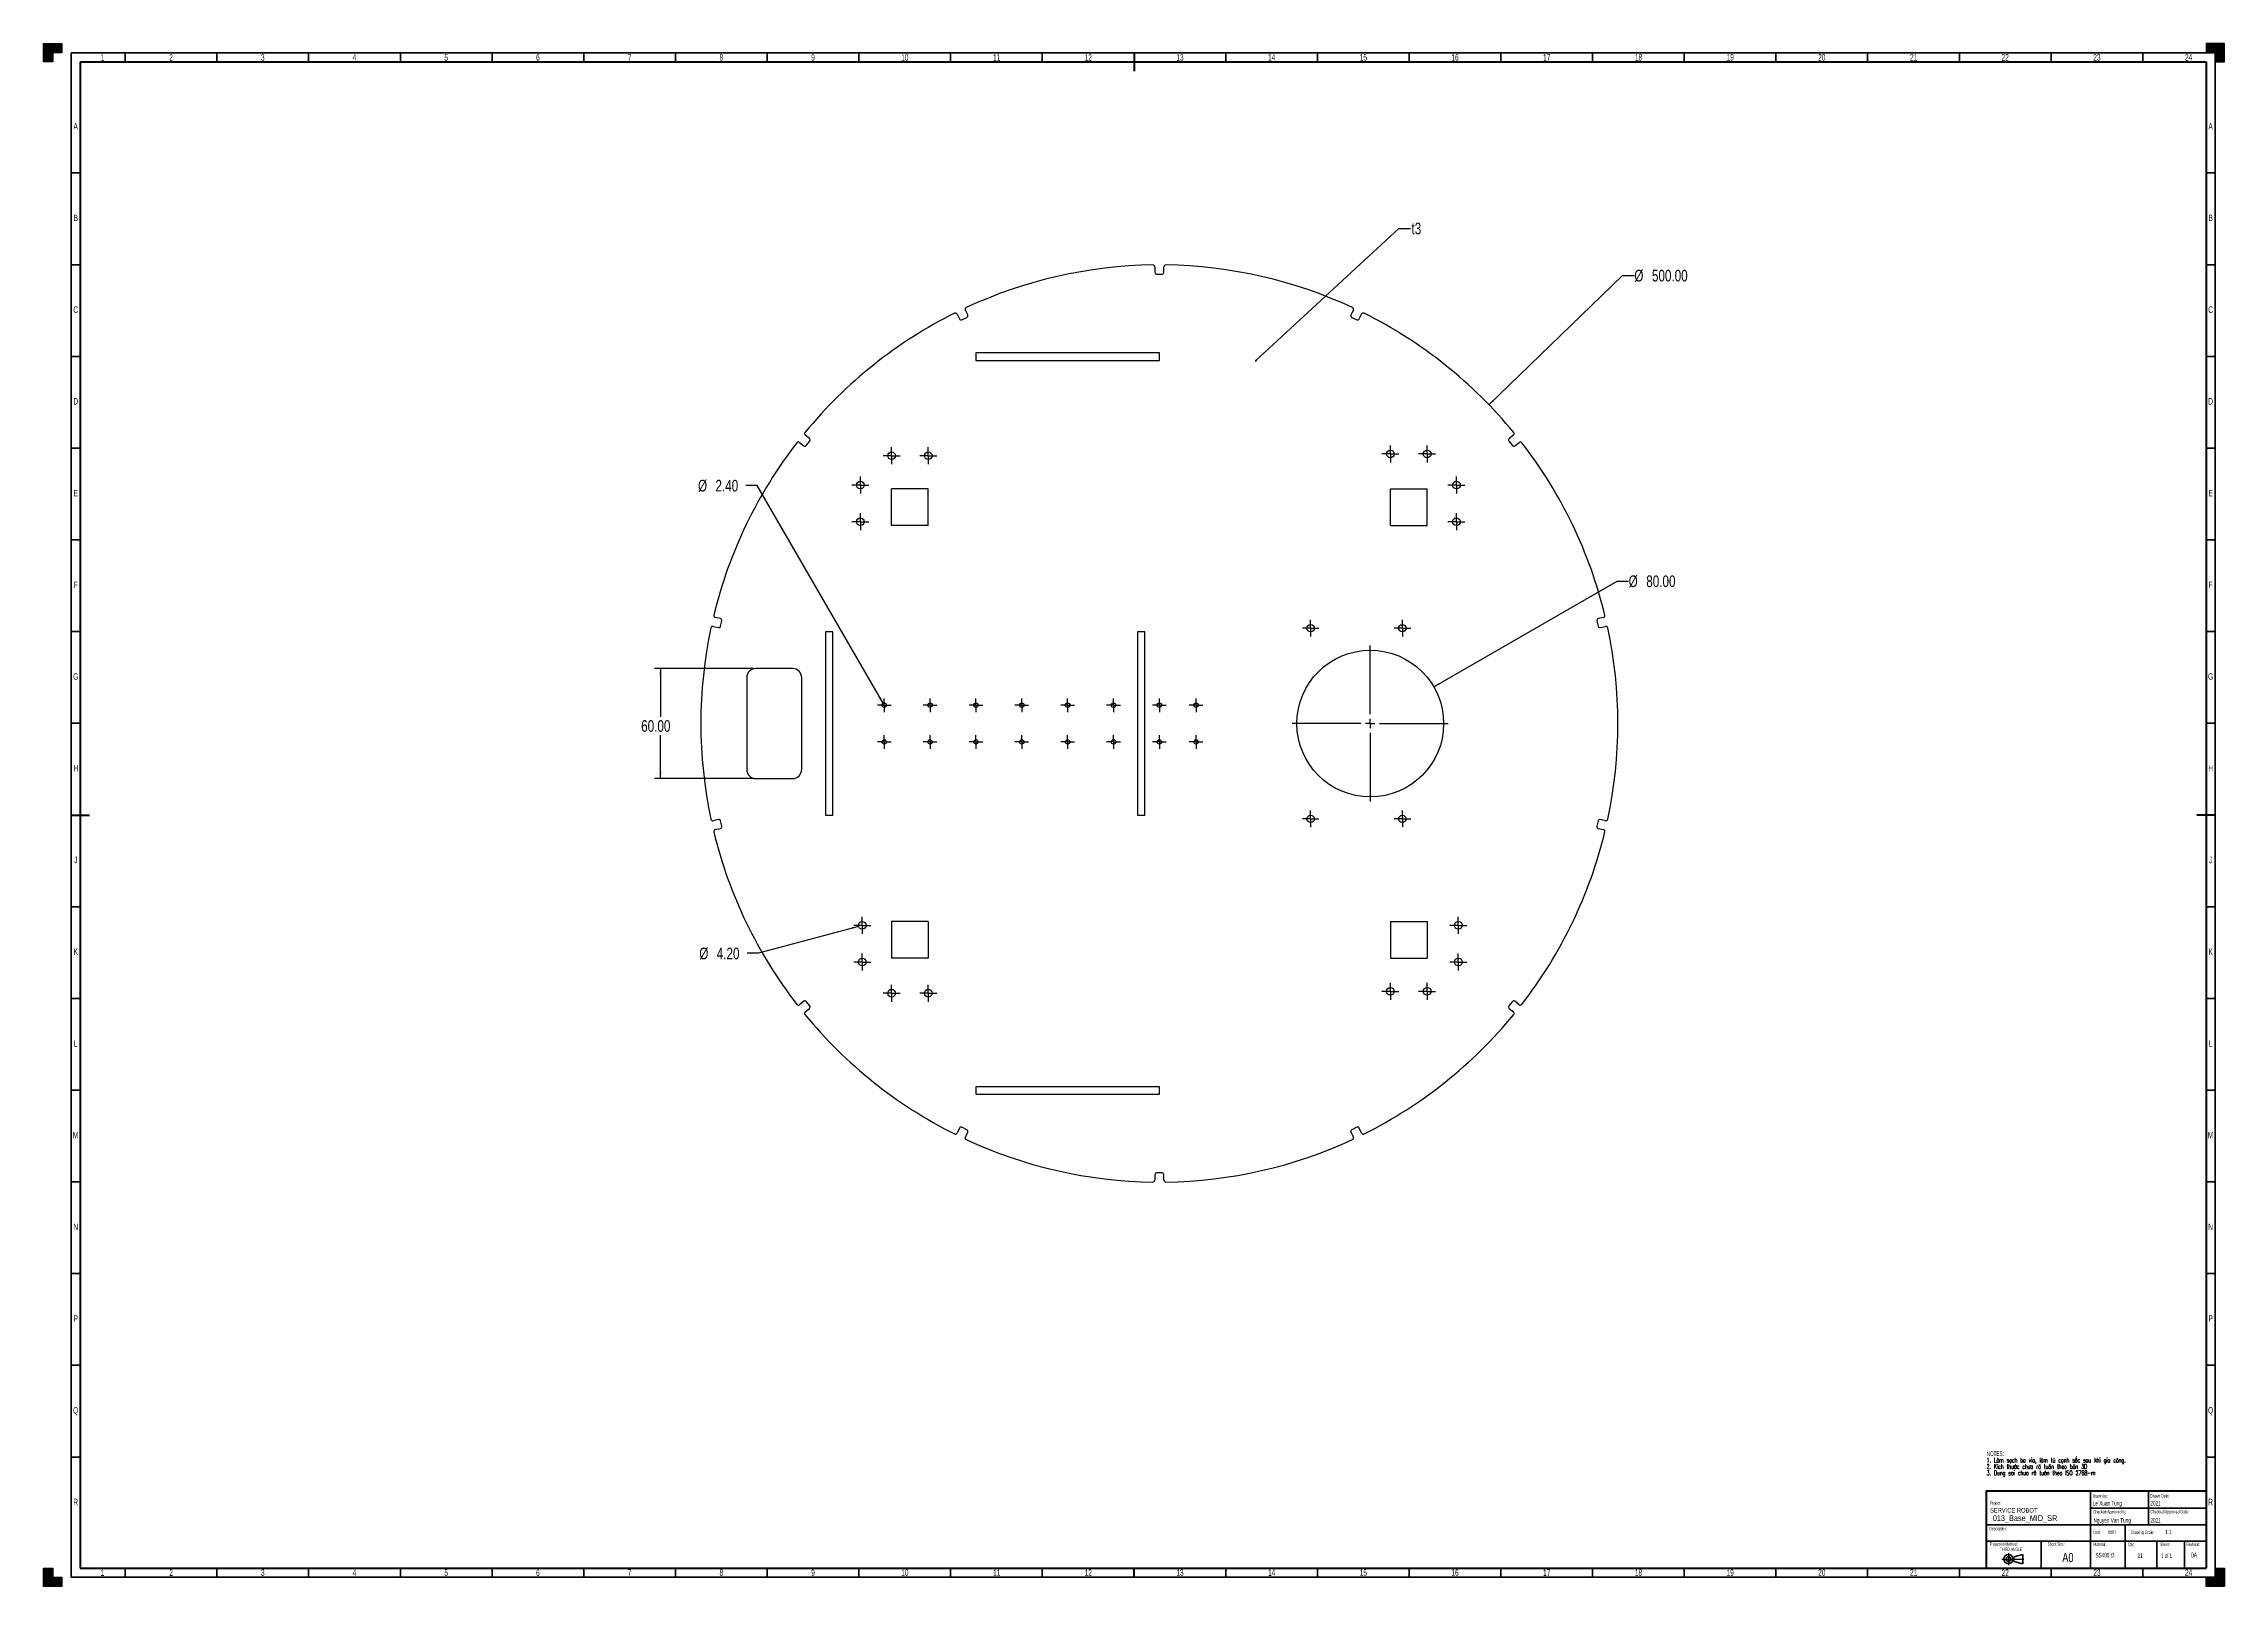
# Model space of a CAD drawing. Header units: millimetres. Extents: x 0 to 1189, y 0 to 841.
import ezdxf

# ---------------------------------------------------------------- set-up
doc = ezdxf.new("R2010")
doc.units = ezdxf.units.MM
doc.layers.add('BORDER', color=7, linetype='Continuous')
doc.layers.add('TRIM', color=7, linetype='Continuous')
doc.styles.add('SLDTEXTSTYLE0', font='TXT', dxfattribs={"width": 0.75})
doc.styles.add('SLDTEXTSTYLE1', font='TXT', dxfattribs={"width": 0.605})
doc.styles.add('SLDTEXTSTYLE2', font='TXT', dxfattribs={"width": 0.57})
doc.styles.add('SLDTEXTSTYLE3', font='TXT', dxfattribs={"width": 0.605, "bigfont": 'bigfont'})
doc.dimstyles.new('SLDDIMSTYLE0', dxfattribs={"dimtxt": 6.35, "dimasz": 3.302, "dimexe": 0, "dimexo": 0.0625, "dimgap": 1.5875, "dimtad": 0, "dimtih": 1, "dimtoh": 1, "dimrnd": 1e-09, "dimzin": 4, "dimdsep": 46, "dimtxsty": 'SLDTEXTSTYLE0', "dimsah": 1, "dimcen": 0, "dimadec": 0, "dimazin": 1, "dimtfac": 1, "dimtofl": 0, "dimtmove": 0, "dimatfit": 3, "dimfxl": 1, "dimfrac": 2, "dimtolj": 1, "dimtzin": 12, "dimarcsym": 0})
doc.dimstyles.new('SLDDIMSTYLE1', dxfattribs={"dimtxt": 6.35, "dimasz": 3.302, "dimexe": 0, "dimexo": 0.0625, "dimgap": 1.5875, "dimtad": 0, "dimtih": 1, "dimtoh": 1, "dimrnd": 1e-09, "dimzin": 4, "dimdsep": 46, "dimtxsty": 'SLDTEXTSTYLE0', "dimsah": 1, "dimcen": 0, "dimadec": 0, "dimazin": 1, "dimtfac": 1, "dimtofl": 0, "dimtmove": 0, "dimatfit": 3, "dimfxl": 1, "dimfrac": 2, "dimtolj": 1, "dimtzin": 12, "dimarcsym": 0})
doc.dimstyles.new('SLDDIMSTYLE2', dxfattribs={"dimtxt": 6.35, "dimasz": 3.302, "dimexe": 0, "dimexo": 0.0625, "dimgap": 1.5875, "dimtad": 0, "dimtih": 1, "dimtoh": 1, "dimrnd": 1e-09, "dimzin": 4, "dimdsep": 46, "dimtxsty": 'SLDTEXTSTYLE0', "dimsah": 1, "dimcen": 0.09, "dimadec": 0, "dimazin": 1, "dimtfac": 1, "dimtofl": 0, "dimtmove": 0, "dimatfit": 3, "dimfxl": 1, "dimfrac": 2, "dimtolj": 1, "dimtzin": 12, "dimarcsym": 0})
doc.dimstyles.new('SLDDIMSTYLE3', dxfattribs={"dimtxt": 0.18, "dimasz": 1.016, "dimexe": 0, "dimexo": 0.0625, "dimgap": 0, "dimtad": 0, "dimtih": 1, "dimtoh": 1, "dimdec": 0, "dimrnd": 1e-09, "dimzin": 0, "dimdsep": 46, "dimtxsty": 'Standard', "dimblk1": 'DOT', "dimblk2": 'DOT', "dimsah": 1, "dimcen": 0.09, "dimadec": 0, "dimazin": 0, "dimtfac": 1.016, "dimtdec": 0, "dimtofl": 0, "dimtmove": 0, "dimatfit": 3, "dimldrblk": 'DOT', "dimfxl": 1, "dimfrac": 2, "dimtolj": 1, "dimtzin": 0, "dimarcsym": 0})

# ---------------------------------------------------------------- blocks, each defined once
blk = doc.blocks.new('SW_NOTE_0')
at = {"layer": 'BORDER', "color": 0, "char_height": 1.8, "attachment_point": 1, "style": 'SLDTEXTSTYLE1'}
for s, insert in [('Projection Method:', (0, 2.3)), ('THIRD ANGLE', (5.4, -0.5))]:
    blk.add_mtext(s, dxfattribs=dict(at, insert=insert))
blk = doc.blocks.new('SW_NOTE_0_1')
at = {"layer": 'BORDER', "color": 0, "char_height": 2.5, "attachment_point": 1}
for s, insert, style in [('NOTES:', (0, 3.2), 'SLDTEXTSTYLE1'), ('1. Làm sạch ba via, làm tù cạnh sắc sau khi gia công.', (0, -0.3), 'SLDTEXTSTYLE3'), ('2. Kích thước chưa rõ tuân theo bản 3D', (0, -3.8), 'SLDTEXTSTYLE3'), ('3. Dung sai chưa rõ tuân theo ISO 2768-m', (0, -7.3), 'SLDTEXTSTYLE3')]:
    blk.add_mtext(s, dxfattribs=dict(at, insert=insert, style=style))
blk = doc.blocks.new('_D')
at = {"layer": 'BORDER'}
for p, q in [((788, 644.1), (860.9, 714.6)), ((860.9, 714.6), (867.3, 714.6))]:
    blk.add_line(p, q, dxfattribs=at)
blk.add_solid([(788, 644.1), (790.8, 646.1), (790.1, 646.8)], dxfattribs=at)
at = {"layer": 'BORDER', "char_height": 6.35, "attachment_point": 1, "style": 'SLDTEXTSTYLE0'}
for s, insert in [('%%c', (867.3, 717.7)), ('500.00', (876.9, 717.7))]:
    blk.add_mtext(s, dxfattribs=dict(at, insert=insert))
blk = doc.blocks.new('_D_1')
at = {"layer": 'BORDER'}
for p, q in [((758, 490.4), (857.9, 548)), ((857.9, 548), (864.2, 548))]:
    blk.add_line(p, q, dxfattribs=at)
blk.add_solid([(758, 490.4), (761.1, 491.6), (760.6, 492.4)], dxfattribs=at)
at = {"layer": 'BORDER', "char_height": 6.35, "attachment_point": 1, "style": 'SLDTEXTSTYLE0'}
for s, insert in [('%%c', (864.2, 551.1)), ('80.00', (873.8, 551.1))]:
    blk.add_mtext(s, dxfattribs=dict(at, insert=insert))
blk = doc.blocks.new('_D_2')
at = {"layer": 'BORDER'}
for p, q in [((387, 500.4), (333.1, 500.4)), ((336.3, 500.4), (336.3, 474.1)), ((336.3, 440.4), (336.3, 464.1)), ((387, 440.4), (333.1, 440.4))]:
    blk.add_line(p, q, dxfattribs=at)
for points in [[(336.3, 500.4), (335.8, 497), (336.8, 497)], [(336.3, 440.4), (336.8, 443.7), (335.8, 443.7)]]:
    blk.add_solid(points, dxfattribs=at)
at = {"layer": 'BORDER', "insert": (325.8, 472.2), "char_height": 6.35, "attachment_point": 1, "style": 'SLDTEXTSTYLE0'}
blk.add_mtext('60.00', dxfattribs=at)
blk = doc.blocks.new('_D_3')
at = {"layer": 'BORDER'}
for p, q in [((444.3, 359.8), (389.8, 345.2)), ((389.8, 345.2), (383.5, 345.2))]:
    blk.add_line(p, q, dxfattribs=at)
blk.add_solid([(444.3, 359.8), (441, 359.4), (441.2, 358.5)], dxfattribs=at)
at = {"layer": 'BORDER', "char_height": 6.35, "attachment_point": 1, "style": 'SLDTEXTSTYLE0'}
for s, insert in [('%%c', (357.5, 348.2)), ('4.20', (367, 348.2))]:
    blk.add_mtext(s, dxfattribs=dict(at, insert=insert))
blk = doc.blocks.new('_D_4')
at = {"layer": 'BORDER'}
for p, q in [((389.1, 600.2), (382.8, 600.2)), ((457.7, 481.4), (389.1, 600.2))]:
    blk.add_line(p, q, dxfattribs=at)
blk.add_solid([(457.7, 481.4), (456.5, 484.5), (455.6, 484)], dxfattribs=at)
at = {"layer": 'BORDER', "char_height": 6.35, "attachment_point": 1, "style": 'SLDTEXTSTYLE0'}
for s, insert in [('%%c', (356.8, 603.2)), ('2.40', (366.3, 603.2))]:
    blk.add_mtext(s, dxfattribs=dict(at, insert=insert))
blk = doc.blocks.new('_Dot')
at = {"color": 0, "linetype": 'ByBlock', "lineweight": -2}
blk.add_line((-0.5, 0), (-1, 0), dxfattribs=at)
at = {"color": 0, "linetype": 'ByBlock', "const_width": 0.5}
blk.add_lwpolyline([(-0.25, 0, 1), (0.25, 0, 1)], format="xyb", close=True, dxfattribs=at)
blk = doc.blocks.new('SW_CENTERMARKSYMBOL_0')
at = {"layer": 'BORDER', "color": 0}
for p, q in [((0, 5.08), (0, 42.54)), ((-5.08, 0), (-42.54, 0)), ((0, 0), (-2.54, 0)), ((0, 0), (0, 2.54)), ((0, 0), (0, -2.54)), ((0, 0), (2.54, 0)), ((5.08, 0), (42.54, 0)), ((0, -5.08), (0, -42.54))]:
    blk.add_line(p, q, dxfattribs=at)
blk = doc.blocks.new('SW_CENTERMARKSYMBOL_1')
at = {"layer": 'BORDER', "color": 0}
for p, q in [((-2.54, 0), (-4.64, 0)), ((0, 0), (-2.54, 0)), ((0, 2.54), (0, 4.64)), ((0, 0), (0, 2.54)), ((0, 0), (0, -2.54)), ((0, 0), (2.54, 0)), ((2.54, 0), (4.64, 0)), ((0, -2.54), (0, -4.64))]:
    blk.add_line(p, q, dxfattribs=at)
blk = doc.blocks.new('SW_CENTERMARKSYMBOL_2')
at = {"layer": 'BORDER', "color": 0}
for p, q in [((-2.54, 0), (-4.64, 0)), ((0, 0), (-2.54, 0)), ((0, 2.54), (0, 4.64)), ((0, 0), (0, 2.54)), ((0, 0), (0, -2.54)), ((0, 0), (2.54, 0)), ((2.54, 0), (4.64, 0)), ((0, -2.54), (0, -4.64))]:
    blk.add_line(p, q, dxfattribs=at)
blk = doc.blocks.new('SW_CENTERMARKSYMBOL_3')
at = {"layer": 'BORDER', "color": 0}
for p, q in [((-2.54, 0), (-4.64, 0)), ((0, 0), (-2.54, 0)), ((0, 2.54), (0, 4.64)), ((0, 0), (0, 2.54)), ((0, 0), (0, -2.54)), ((0, 0), (2.54, 0)), ((2.54, 0), (4.64, 0)), ((0, -2.54), (0, -4.64))]:
    blk.add_line(p, q, dxfattribs=at)
blk = doc.blocks.new('SW_CENTERMARKSYMBOL_4')
at = {"layer": 'BORDER', "color": 0}
for p, q in [((-2.54, 0), (-4.64, 0)), ((0, 0), (-2.54, 0)), ((0, 2.54), (0, 4.64)), ((0, 0), (0, 2.54)), ((0, 0), (0, -2.54)), ((0, 0), (2.54, 0)), ((2.54, 0), (4.64, 0)), ((0, -2.54), (0, -4.64))]:
    blk.add_line(p, q, dxfattribs=at)
blk = doc.blocks.new('SW_CENTERMARKSYMBOL_5')
at = {"layer": 'BORDER', "color": 0}
for p, q in [((-2.54, 0), (-4.64, 0)), ((0, 0), (-2.54, 0)), ((0, 2.54), (0, 4.64)), ((0, 0), (0, 2.54)), ((0, 0), (0, -2.54)), ((0, 0), (2.54, 0)), ((2.54, 0), (4.64, 0)), ((0, -2.54), (0, -4.64))]:
    blk.add_line(p, q, dxfattribs=at)
blk = doc.blocks.new('SW_CENTERMARKSYMBOL_6')
at = {"layer": 'BORDER', "color": 0}
for p, q in [((-2.54, 0), (-4.64, 0)), ((0, 0), (-2.54, 0)), ((0, 2.54), (0, 4.64)), ((0, 0), (0, 2.54)), ((0, 0), (0, -2.54)), ((0, 0), (2.54, 0)), ((2.54, 0), (4.64, 0)), ((0, -2.54), (0, -4.64))]:
    blk.add_line(p, q, dxfattribs=at)
blk = doc.blocks.new('SW_CENTERMARKSYMBOL_7')
at = {"layer": 'BORDER', "color": 0}
for p, q in [((-2.54, 0), (-4.64, 0)), ((0, 0), (-2.54, 0)), ((0, 2.54), (0, 4.64)), ((0, 0), (0, 2.54)), ((0, 0), (0, -2.54)), ((0, 0), (2.54, 0)), ((2.54, 0), (4.64, 0)), ((0, -2.54), (0, -4.64))]:
    blk.add_line(p, q, dxfattribs=at)
blk = doc.blocks.new('SW_CENTERMARKSYMBOL_8')
at = {"layer": 'BORDER', "color": 0}
for p, q in [((-2.54, 0), (-4.64, 0)), ((0, 0), (-2.54, 0)), ((0, 2.54), (0, 4.64)), ((0, 0), (0, 2.54)), ((0, 0), (0, -2.54)), ((0, 0), (2.54, 0)), ((2.54, 0), (4.64, 0)), ((0, -2.54), (0, -4.64))]:
    blk.add_line(p, q, dxfattribs=at)
blk = doc.blocks.new('SW_CENTERMARKSYMBOL_9')
at = {"layer": 'BORDER', "color": 0}
for p, q in [((-2.54, 0), (-4.64, 0)), ((0, 0), (-2.54, 0)), ((0, 2.54), (0, 4.64)), ((0, 0), (0, 2.54)), ((0, 0), (0, -2.54)), ((0, 0), (2.54, 0)), ((2.54, 0), (4.64, 0)), ((0, -2.54), (0, -4.64))]:
    blk.add_line(p, q, dxfattribs=at)
blk = doc.blocks.new('SW_CENTERMARKSYMBOL_10')
at = {"layer": 'BORDER', "color": 0}
for p, q in [((-2.54, 0), (-4.64, 0)), ((0, 0), (-2.54, 0)), ((0, 2.54), (0, 4.64)), ((0, 0), (0, 2.54)), ((0, 0), (0, -2.54)), ((0, 0), (2.54, 0)), ((2.54, 0), (4.64, 0)), ((0, -2.54), (0, -4.64))]:
    blk.add_line(p, q, dxfattribs=at)
blk = doc.blocks.new('SW_CENTERMARKSYMBOL_11')
at = {"layer": 'BORDER', "color": 0}
for p, q in [((-2.54, 0), (-4.64, 0)), ((0, 0), (-2.54, 0)), ((0, 2.54), (0, 4.64)), ((0, 0), (0, 2.54)), ((0, 0), (0, -2.54)), ((0, 0), (2.54, 0)), ((2.54, 0), (4.64, 0)), ((0, -2.54), (0, -4.64))]:
    blk.add_line(p, q, dxfattribs=at)
blk = doc.blocks.new('SW_CENTERMARKSYMBOL_12')
at = {"layer": 'BORDER', "color": 0}
for p, q in [((-2.54, 0), (-4.64, 0)), ((0, 0), (-2.54, 0)), ((0, 2.54), (0, 4.64)), ((0, 0), (0, 2.54)), ((0, 0), (0, -2.54)), ((0, 0), (2.54, 0)), ((2.54, 0), (4.64, 0)), ((0, -2.54), (0, -4.64))]:
    blk.add_line(p, q, dxfattribs=at)
blk = doc.blocks.new('SW_CENTERMARKSYMBOL_13')
at = {"layer": 'BORDER', "color": 0}
for p, q in [((-2.54, 0), (-4.64, 0)), ((0, 0), (-2.54, 0)), ((0, 2.54), (0, 4.64)), ((0, 0), (0, 2.54)), ((0, 0), (0, -2.54)), ((0, 0), (2.54, 0)), ((2.54, 0), (4.64, 0)), ((0, -2.54), (0, -4.64))]:
    blk.add_line(p, q, dxfattribs=at)
blk = doc.blocks.new('SW_CENTERMARKSYMBOL_14')
at = {"layer": 'BORDER', "color": 0}
for p, q in [((-2.54, 0), (-4.64, 0)), ((0, 0), (-2.54, 0)), ((0, 2.54), (0, 4.64)), ((0, 0), (0, 2.54)), ((0, 0), (0, -2.54)), ((0, 0), (2.54, 0)), ((2.54, 0), (4.64, 0)), ((0, -2.54), (0, -4.64))]:
    blk.add_line(p, q, dxfattribs=at)
blk = doc.blocks.new('SW_CENTERMARKSYMBOL_15')
at = {"layer": 'BORDER', "color": 0}
for p, q in [((-2.54, 0), (-4.64, 0)), ((0, 0), (-2.54, 0)), ((0, 2.54), (0, 4.64)), ((0, 0), (0, 2.54)), ((0, 0), (0, -2.54)), ((0, 0), (2.54, 0)), ((2.54, 0), (4.64, 0)), ((0, -2.54), (0, -4.64))]:
    blk.add_line(p, q, dxfattribs=at)
blk = doc.blocks.new('SW_CENTERMARKSYMBOL_16')
at = {"layer": 'BORDER', "color": 0}
for p, q in [((-2.54, 0), (-4.64, 0)), ((0, 0), (-2.54, 0)), ((0, 2.54), (0, 4.64)), ((0, 0), (0, 2.54)), ((0, 0), (0, -2.54)), ((0, 0), (2.54, 0)), ((2.54, 0), (4.64, 0)), ((0, -2.54), (0, -4.64))]:
    blk.add_line(p, q, dxfattribs=at)
blk = doc.blocks.new('SW_CENTERMARKSYMBOL_17')
at = {"layer": 'BORDER', "color": 0}
for p, q in [((-2.54, 0), (-4.54, 0)), ((0, 0), (-2.54, 0)), ((0, 2.54), (0, 4.54)), ((0, 0), (0, 2.54)), ((0, 0), (0, -2.54)), ((0, 0), (2.54, 0)), ((2.54, 0), (4.54, 0)), ((0, -2.54), (0, -4.54))]:
    blk.add_line(p, q, dxfattribs=at)
blk = doc.blocks.new('SW_CENTERMARKSYMBOL_18')
at = {"layer": 'BORDER', "color": 0}
for p, q in [((-2.54, 0), (-4.54, 0)), ((0, 0), (-2.54, 0)), ((0, 2.54), (0, 4.54)), ((0, 0), (0, 2.54)), ((0, 0), (0, -2.54)), ((0, 0), (2.54, 0)), ((2.54, 0), (4.54, 0)), ((0, -2.54), (0, -4.54))]:
    blk.add_line(p, q, dxfattribs=at)
blk = doc.blocks.new('SW_CENTERMARKSYMBOL_19')
at = {"layer": 'BORDER', "color": 0}
for p, q in [((-2.54, 0), (-4.54, 0)), ((0, 0), (-2.54, 0)), ((0, 2.54), (0, 4.54)), ((0, 0), (0, 2.54)), ((0, 0), (0, -2.54)), ((0, 0), (2.54, 0)), ((2.54, 0), (4.54, 0)), ((0, -2.54), (0, -4.54))]:
    blk.add_line(p, q, dxfattribs=at)
blk = doc.blocks.new('SW_CENTERMARKSYMBOL_20')
at = {"layer": 'BORDER', "color": 0}
for p, q in [((-2.54, 0), (-4.54, 0)), ((0, 0), (-2.54, 0)), ((0, 2.54), (0, 4.54)), ((0, 0), (0, 2.54)), ((0, 0), (0, -2.54)), ((0, 0), (2.54, 0)), ((2.54, 0), (4.54, 0)), ((0, -2.54), (0, -4.54))]:
    blk.add_line(p, q, dxfattribs=at)
blk = doc.blocks.new('SW_CENTERMARKSYMBOL_21')
at = {"layer": 'BORDER', "color": 0}
for p, q in [((-2.54, 0), (-3.74, 0)), ((0, 0), (-2.54, 0)), ((0, 2.54), (0, 3.74)), ((0, 0), (0, 2.54)), ((0, 0), (0, -2.54)), ((0, 0), (2.54, 0)), ((2.54, 0), (3.74, 0)), ((0, -2.54), (0, -3.74))]:
    blk.add_line(p, q, dxfattribs=at)
blk = doc.blocks.new('SW_CENTERMARKSYMBOL_22')
at = {"layer": 'BORDER', "color": 0}
for p, q in [((-2.54, 0), (-3.74, 0)), ((0, 0), (-2.54, 0)), ((0, 2.54), (0, 3.74)), ((0, 0), (0, 2.54)), ((0, 0), (0, -2.54)), ((0, 0), (2.54, 0)), ((2.54, 0), (3.74, 0)), ((0, -2.54), (0, -3.74))]:
    blk.add_line(p, q, dxfattribs=at)
blk = doc.blocks.new('SW_CENTERMARKSYMBOL_23')
at = {"layer": 'BORDER', "color": 0}
for p, q in [((-2.54, 0), (-3.74, 0)), ((0, 0), (-2.54, 0)), ((0, 2.54), (0, 3.74)), ((0, 0), (0, 2.54)), ((0, 0), (0, -2.54)), ((0, 0), (2.54, 0)), ((2.54, 0), (3.74, 0)), ((0, -2.54), (0, -3.74))]:
    blk.add_line(p, q, dxfattribs=at)
blk = doc.blocks.new('SW_CENTERMARKSYMBOL_24')
at = {"layer": 'BORDER', "color": 0}
for p, q in [((-2.54, 0), (-3.74, 0)), ((0, 0), (-2.54, 0)), ((0, 2.54), (0, 3.74)), ((0, 0), (0, 2.54)), ((0, 0), (0, -2.54)), ((0, 0), (2.54, 0)), ((2.54, 0), (3.74, 0)), ((0, -2.54), (0, -3.74))]:
    blk.add_line(p, q, dxfattribs=at)
blk = doc.blocks.new('SW_CENTERMARKSYMBOL_25')
at = {"layer": 'BORDER', "color": 0}
for p, q in [((-2.54, 0), (-3.74, 0)), ((0, 0), (-2.54, 0)), ((0, 2.54), (0, 3.74)), ((0, 0), (0, 2.54)), ((0, 0), (0, -2.54)), ((0, 0), (2.54, 0)), ((2.54, 0), (3.74, 0)), ((0, -2.54), (0, -3.74))]:
    blk.add_line(p, q, dxfattribs=at)
blk = doc.blocks.new('SW_CENTERMARKSYMBOL_26')
at = {"layer": 'BORDER', "color": 0}
for p, q in [((-2.54, 0), (-3.74, 0)), ((0, 0), (-2.54, 0)), ((0, 2.54), (0, 3.74)), ((0, 0), (0, 2.54)), ((0, 0), (0, -2.54)), ((0, 0), (2.54, 0)), ((2.54, 0), (3.74, 0)), ((0, -2.54), (0, -3.74))]:
    blk.add_line(p, q, dxfattribs=at)
blk = doc.blocks.new('SW_CENTERMARKSYMBOL_27')
at = {"layer": 'BORDER', "color": 0}
for p, q in [((-2.54, 0), (-3.74, 0)), ((0, 0), (-2.54, 0)), ((0, 2.54), (0, 3.74)), ((0, 0), (0, 2.54)), ((0, 0), (0, -2.54)), ((0, 0), (2.54, 0)), ((2.54, 0), (3.74, 0)), ((0, -2.54), (0, -3.74))]:
    blk.add_line(p, q, dxfattribs=at)
blk = doc.blocks.new('SW_CENTERMARKSYMBOL_28')
at = {"layer": 'BORDER', "color": 0}
for p, q in [((-2.54, 0), (-3.74, 0)), ((0, 0), (-2.54, 0)), ((0, 2.54), (0, 3.74)), ((0, 0), (0, 2.54)), ((0, 0), (0, -2.54)), ((0, 0), (2.54, 0)), ((2.54, 0), (3.74, 0)), ((0, -2.54), (0, -3.74))]:
    blk.add_line(p, q, dxfattribs=at)
blk = doc.blocks.new('SW_CENTERMARKSYMBOL_29')
at = {"layer": 'BORDER', "color": 0}
for p, q in [((-2.54, 0), (-3.74, 0)), ((0, 0), (-2.54, 0)), ((0, 2.54), (0, 3.74)), ((0, 0), (0, 2.54)), ((0, 0), (0, -2.54)), ((0, 0), (2.54, 0)), ((2.54, 0), (3.74, 0)), ((0, -2.54), (0, -3.74))]:
    blk.add_line(p, q, dxfattribs=at)
blk = doc.blocks.new('SW_CENTERMARKSYMBOL_30')
at = {"layer": 'BORDER', "color": 0}
for p, q in [((-2.54, 0), (-3.74, 0)), ((0, 0), (-2.54, 0)), ((0, 2.54), (0, 3.74)), ((0, 0), (0, 2.54)), ((0, 0), (0, -2.54)), ((0, 0), (2.54, 0)), ((2.54, 0), (3.74, 0)), ((0, -2.54), (0, -3.74))]:
    blk.add_line(p, q, dxfattribs=at)
blk = doc.blocks.new('SW_CENTERMARKSYMBOL_31')
at = {"layer": 'BORDER', "color": 0}
for p, q in [((-2.54, 0), (-3.74, 0)), ((0, 0), (-2.54, 0)), ((0, 2.54), (0, 3.74)), ((0, 0), (0, 2.54)), ((0, 0), (0, -2.54)), ((0, 0), (2.54, 0)), ((2.54, 0), (3.74, 0)), ((0, -2.54), (0, -3.74))]:
    blk.add_line(p, q, dxfattribs=at)
blk = doc.blocks.new('SW_CENTERMARKSYMBOL_32')
at = {"layer": 'BORDER', "color": 0}
for p, q in [((-2.54, 0), (-3.74, 0)), ((0, 0), (-2.54, 0)), ((0, 2.54), (0, 3.74)), ((0, 0), (0, 2.54)), ((0, 0), (0, -2.54)), ((0, 0), (2.54, 0)), ((2.54, 0), (3.74, 0)), ((0, -2.54), (0, -3.74))]:
    blk.add_line(p, q, dxfattribs=at)
blk = doc.blocks.new('SW_CENTERMARKSYMBOL_33')
at = {"layer": 'BORDER', "color": 0}
for p, q in [((-2.54, 0), (-3.74, 0)), ((0, 0), (-2.54, 0)), ((0, 2.54), (0, 3.74)), ((0, 0), (0, 2.54)), ((0, 0), (0, -2.54)), ((0, 0), (2.54, 0)), ((2.54, 0), (3.74, 0)), ((0, -2.54), (0, -3.74))]:
    blk.add_line(p, q, dxfattribs=at)
blk = doc.blocks.new('SW_CENTERMARKSYMBOL_34')
at = {"layer": 'BORDER', "color": 0}
for p, q in [((-2.54, 0), (-3.74, 0)), ((0, 0), (-2.54, 0)), ((0, 2.54), (0, 3.74)), ((0, 0), (0, 2.54)), ((0, 0), (0, -2.54)), ((0, 0), (2.54, 0)), ((2.54, 0), (3.74, 0)), ((0, -2.54), (0, -3.74))]:
    blk.add_line(p, q, dxfattribs=at)
blk = doc.blocks.new('SW_CENTERMARKSYMBOL_35')
at = {"layer": 'BORDER', "color": 0}
for p, q in [((-2.54, 0), (-3.74, 0)), ((0, 0), (-2.54, 0)), ((0, 2.54), (0, 3.74)), ((0, 0), (0, 2.54)), ((0, 0), (0, -2.54)), ((0, 0), (2.54, 0)), ((2.54, 0), (3.74, 0)), ((0, -2.54), (0, -3.74))]:
    blk.add_line(p, q, dxfattribs=at)
blk = doc.blocks.new('SW_CENTERMARKSYMBOL_36')
at = {"layer": 'BORDER', "color": 0}
for p, q in [((-2.54, 0), (-3.74, 0)), ((0, 0), (-2.54, 0)), ((0, 2.54), (0, 3.74)), ((0, 0), (0, 2.54)), ((0, 0), (0, -2.54)), ((0, 0), (2.54, 0)), ((2.54, 0), (3.74, 0)), ((0, -2.54), (0, -3.74))]:
    blk.add_line(p, q, dxfattribs=at)

msp = doc.modelspace()

# ---------------------------------------------------------------- hatches: boundary and pattern name
at = {"layer": 'TRIM'}
for points in [[(0, 831), (5, 831), (5, 836), (10, 836), (10, 841), (0, 841)], [(1184, 836), (1184, 831), (1189, 831), (1189, 841), (1179, 841), (1179, 836)], [(10, 0), (10, 5), (5, 5), (5, 10), (0, 10), (0, 0)], [(1189, 10), (1184, 10), (1184, 5), (1179, 5), (1179, 0), (1189, 0)]]:
    msp.add_hatch(color=256, dxfattribs=at).paths.add_polyline_path(points, flags=0)

# ---------------------------------------------------------------- linework, layer by layer
at = {"color": 7, "linetype": 'Continuous', "lineweight": 25}
for p, q in [((605.82, 719.326), (605.82, 716.35)), ((606.82, 715.35), (609.82, 715.35)), ((610.82, 716.35), (610.82, 719.326)), ((498.041, 693.585), (499.332, 690.904)), ((500.667, 690.437), (503.37, 691.738)), ((503.837, 693.073), (502.546, 695.754)), ((714.094, 695.754), (712.803, 693.073)), ((713.27, 691.738), (715.973, 690.437)), ((717.308, 690.904), (718.599, 693.585)), ((608.32, 672.35), (508.32, 672.35)), ((508.32, 672.35), (508.32, 668.35)), ((508.32, 668.35), (608.32, 668.35)), ((608.32, 668.35), (608.32, 672.35)), ((412.104, 623.629), (414.431, 621.774)), ((417.548, 625.683), (415.222, 627.539)), ((415.836, 621.933), (417.706, 624.278)), ((798.933, 624.278), (800.804, 621.933)), ((801.418, 627.539), (799.092, 625.683)), ((802.209, 621.774), (804.535, 623.629)), ((482.32, 598.25), (462.32, 598.25)), ((462.32, 578.25), (462.32, 598.25)), ((482.32, 578.25), (482.32, 598.25)), ((734.32, 598.25), (754.32, 598.25)), ((734.32, 578.25), (734.32, 598.25)), ((754.32, 578.25), (754.32, 598.25)), ((482.32, 578.25), (462.32, 578.25)), ((734.32, 578.25), (754.32, 578.25)), ((365.031, 523.315), (367.931, 522.653)), ((369.044, 527.528), (366.143, 528.19)), ((369.129, 523.406), (369.796, 526.33)), ((846.843, 526.33), (847.511, 523.406)), ((850.497, 528.19), (847.596, 527.528)), ((848.708, 522.653), (851.609, 523.315)), ((430.32, 520.35), (426.32, 520.35)), ((426.32, 520.35), (426.32, 420.35)), ((430.32, 420.35), (430.32, 520.35)), ((600.32, 520.35), (596.32, 520.35)), ((596.32, 520.35), (596.32, 420.35)), ((600.32, 420.35), (600.32, 520.35)), ((408.32, 500.35), (388.32, 500.35)), ((383.32, 495.35), (383.32, 445.35)), ((413.32, 445.35), (413.32, 495.35)), ((388.32, 440.35), (408.32, 440.35)), ((367.931, 418.047), (365.031, 417.385)), ((369.796, 414.37), (369.129, 417.295)), ((426.32, 420.35), (430.32, 420.35)), ((596.32, 420.35), (600.32, 420.35)), ((847.511, 417.295), (846.843, 414.37)), ((851.609, 417.385), (848.708, 418.047)), ((366.143, 412.511), (369.044, 413.173)), ((847.596, 413.173), (850.497, 412.511)), ((462.32, 362.45), (462.32, 342.45)), ((482.32, 362.45), (462.32, 362.45)), ((482.32, 362.45), (482.32, 342.45)), ((734.32, 362.45), (734.32, 342.45)), ((734.32, 362.45), (754.32, 362.45)), ((754.32, 362.45), (754.32, 342.45)), ((482.32, 342.45), (462.32, 342.45)), ((734.32, 342.45), (754.32, 342.45)), ((414.431, 318.926), (412.104, 317.071)), ((415.222, 313.162), (417.548, 315.017)), ((417.706, 316.423), (415.836, 318.768)), ((800.804, 318.768), (798.933, 316.423)), ((799.092, 315.017), (801.418, 313.162)), ((804.535, 317.071), (802.209, 318.926)), ((608.32, 272.35), (508.32, 272.35)), ((508.32, 272.35), (508.32, 268.35)), ((508.32, 268.35), (608.32, 268.35)), ((608.32, 268.35), (608.32, 272.35)), ((499.332, 249.797), (498.041, 247.116)), ((503.37, 248.962), (500.667, 250.264)), ((715.973, 250.264), (713.27, 248.962)), ((718.599, 247.116), (717.308, 249.797)), ((502.546, 244.947), (503.837, 247.627)), ((712.803, 247.627), (714.094, 244.947)), ((605.82, 224.35), (605.82, 221.375)), ((609.82, 225.35), (606.82, 225.35)), ((610.82, 221.375), (610.82, 224.35))]:
    msp.add_line(p, q, dxfattribs=at)
for centre, radius in [((462.32, 616.35), 2.1), ((482.32, 616.35), 2.1), ((734.32, 617.35), 2.1), ((754.32, 617.35), 2.1), ((445.32, 600.35), 2.1), ((770.32, 600.35), 2.1), ((445.32, 580.35), 2.1), ((770.32, 580.35), 2.1), ((690.82, 522.35), 2), ((740.82, 522.35), 2), ((723.32, 470.35), 40), ((458.32, 480.35), 1.2), ((483.32, 480.35), 1.2), ((508.32, 480.35), 1.2), ((533.32, 480.35), 1.2), ((558.32, 480.35), 1.2), ((583.32, 480.35), 1.2), ((608.32, 480.35), 1.2), ((628.32, 480.35), 1.2), ((458.32, 460.35), 1.2), ((483.32, 460.35), 1.2), ((508.32, 460.35), 1.2), ((533.32, 460.35), 1.2), ((558.32, 460.35), 1.2), ((583.32, 460.35), 1.2), ((608.32, 460.35), 1.2), ((628.32, 460.35), 1.2), ((690.82, 418.35), 2), ((740.82, 418.35), 2), ((446.32, 360.35), 2.1), ((771.32, 360.35), 2.1), ((446.32, 340.35), 2.1), ((771.32, 340.35), 2.1), ((462.32, 323.35), 2.1), ((482.32, 323.35), 2.1), ((734.32, 324.35), 2.1), ((754.32, 324.35), 2.1)]:
    msp.add_circle(centre, radius, dxfattribs=at)
for centre, radius, start, end in [((608.32, 470.35), 250, 90.805389, 114.908897), ((604.82, 719.326), 1, 0, 90.805389), ((606.82, 716.35), 1, 180, 270), ((609.82, 716.35), 1, 270, 0), ((611.82, 719.326), 1, 89.194611, 180), ((608.32, 470.35), 250, 65.091103, 89.194611), ((608.32, 470.35), 250, 116.519675, 140.623183), ((497.14, 693.151), 1, 25.714286, 116.519675), ((500.233, 691.338), 1, 205.714286, 295.714286), ((503.447, 696.188), 1, 114.908897, 205.714286), ((502.936, 692.639), 1, 295.714286, 25.714286), ((713.704, 692.639), 1, 154.285714, 244.285714), ((713.193, 696.188), 1, 334.285714, 65.091103), ((716.407, 691.338), 1, 244.285714, 334.285714), ((719.5, 693.151), 1, 63.480325, 154.285714), ((608.32, 470.35), 250, 39.376817, 63.480325), ((608.32, 470.35), 250, 142.23396, 166.337468), ((411.481, 622.848), 1, 51.428571, 142.23396), ((415.054, 622.556), 1, 231.428571, 321.428571), ((415.845, 628.32), 1, 140.623183, 231.428571), ((416.925, 624.902), 1, 321.428571, 51.428571), ((799.715, 624.902), 1, 128.571429, 218.571429), ((801.586, 622.556), 1, 218.571429, 308.571429), ((800.794, 628.32), 1, 308.571429, 39.376817), ((805.159, 622.848), 1, 37.76604, 128.571429), ((608.32, 470.35), 250, 13.662532, 37.76604), ((364.808, 522.34), 1, 77.142857, 167.948246), ((366.366, 529.165), 1, 166.337468, 257.142857), ((368.154, 523.628), 1, 257.142857, 347.142857), ((368.821, 526.553), 1, 347.142857, 77.142857), ((847.818, 526.553), 1, 102.857143, 192.857143), ((848.486, 523.628), 1, 192.857143, 282.857143), ((850.274, 529.165), 1, 282.857143, 13.662532), ((851.832, 522.34), 1, 12.051754, 102.857143), ((608.32, 470.35), 250, 167.948246, 192.051754), ((608.32, 470.35), 250, 347.948246, 12.051754), ((388.32, 495.35), 5, 90, 180), ((408.32, 495.35), 5, 0, 90), ((388.32, 445.35), 5, 180, 270), ((408.32, 445.35), 5, 270, 0), ((364.808, 418.36), 1, 192.051754, 282.857143), ((368.154, 417.073), 1, 12.857143, 102.857143), ((848.486, 417.073), 1, 77.142857, 167.142857), ((851.832, 418.36), 1, 257.142857, 347.948246), ((366.366, 411.536), 1, 102.857143, 193.662532), ((608.32, 470.35), 250, 193.662532, 217.76604), ((368.821, 414.148), 1, 282.857143, 12.857143), ((608.32, 470.35), 250, 322.23396, 346.337468), ((847.818, 414.148), 1, 167.142857, 257.142857), ((850.274, 411.536), 1, 346.337468, 77.142857), ((411.481, 317.853), 1, 217.76604, 308.571429), ((415.054, 318.145), 1, 38.571429, 128.571429), ((415.845, 312.38), 1, 128.571429, 219.376817), ((608.32, 470.35), 250, 219.376817, 243.480325), ((416.925, 315.799), 1, 308.571429, 38.571429), ((608.32, 470.35), 250, 296.519675, 320.623183), ((799.715, 315.799), 1, 141.428571, 231.428571), ((801.586, 318.145), 1, 51.428571, 141.428571), ((800.794, 312.38), 1, 320.623183, 51.428571), ((805.159, 317.853), 1, 231.428571, 322.23396), ((500.233, 249.363), 1, 64.285714, 154.285714), ((716.407, 249.363), 1, 25.714286, 115.714286), ((497.14, 247.55), 1, 243.480325, 334.285714), ((503.447, 244.513), 1, 154.285714, 245.091103), ((608.32, 470.35), 250, 245.091103, 269.194611), ((502.936, 248.061), 1, 334.285714, 64.285714), ((608.32, 470.35), 250, 270.805389, 294.908897), ((713.704, 248.061), 1, 115.714286, 205.714286), ((713.193, 244.513), 1, 294.908897, 25.714286), ((719.5, 247.55), 1, 205.714286, 296.519675), ((604.82, 221.375), 1, 269.194611, 0), ((606.82, 224.35), 1, 90, 180), ((609.82, 224.35), 1, 0, 90), ((611.82, 221.375), 1, 180, 270.805389)]:
    msp.add_arc(centre, radius, start, end, dxfattribs=at)
at = {"layer": 'BORDER', "lineweight": 35}
for p, q in [((15, 836), (1184, 836)), ((15, 836), (15, 5)), ((44.5, 836), (44.5, 831)), ((94.5, 836), (94.5, 831)), ((144.5, 836), (144.5, 831)), ((194.5, 836), (194.5, 831)), ((244.5, 836), (244.5, 831)), ((294.5, 836), (294.5, 831)), ((344.5, 836), (344.5, 831)), ((394.5, 836), (394.5, 831)), ((444.5, 836), (444.5, 831)), ((494.5, 836), (494.5, 831)), ((544.5, 836), (544.5, 831)), ((644.5, 836), (644.5, 831)), ((694.5, 836), (694.5, 831)), ((744.5, 836), (744.5, 831)), ((794.5, 836), (794.5, 831)), ((844.5, 836), (844.5, 831)), ((894.5, 836), (894.5, 831)), ((944.5, 836), (944.5, 831)), ((994.5, 836), (994.5, 831)), ((1044.5, 836), (1044.5, 831)), ((1094.5, 836), (1094.5, 831)), ((1144.5, 836), (1144.5, 831)), ((1184, 836), (1184, 5)), ((15, 770.5), (20, 770.5)), ((1179, 770.5), (1184, 770.5)), ((15, 720.5), (20, 720.5)), ((1179, 720.5), (1184, 720.5)), ((15, 670.5), (20, 670.5)), ((1179, 670.5), (1184, 670.5)), ((15, 620.5), (20, 620.5)), ((1179, 620.5), (1184, 620.5)), ((15, 570.5), (20, 570.5)), ((1179, 570.5), (1184, 570.5)), ((15, 520.5), (20, 520.5)), ((1179, 520.5), (1184, 520.5)), ((15, 470.5), (20, 470.5)), ((1179, 470.5), (1184, 470.5)), ((15, 370.5), (20, 370.5)), ((1179, 370.5), (1184, 370.5)), ((15, 320.5), (20, 320.5)), ((1179, 320.5), (1184, 320.5)), ((15, 270.5), (20, 270.5)), ((1179, 270.5), (1184, 270.5)), ((15, 220.5), (20, 220.5)), ((1179, 220.5), (1184, 220.5)), ((15, 170.5), (20, 170.5)), ((1179, 170.5), (1184, 170.5)), ((15, 120.5), (20, 120.5)), ((1179, 120.5), (1184, 120.5)), ((15, 70.5), (20, 70.5)), ((1179, 70.5), (1184, 70.5)), ((1116.054, 52), (1116.054, 10)), ((1147.57, 52), (1147.57, 33.57)), ((1179, 42.57), (1116.054, 42.57)), ((1089.036, 24.57), (1059, 24.57)), ((1116.054, 33.57), (1059.036, 33.57)), ((1116.054, 24.57), (1089.036, 24.57)), ((1089.036, 24.57), (1089.036, 10)), ((1179.086, 33.57), (1116.054, 33.57)), ((15, 5), (1184, 5)), ((44.5, 10), (44.5, 5)), ((94.5, 10), (94.5, 5)), ((144.5, 10), (144.5, 5)), ((194.5, 10), (194.5, 5)), ((244.5, 10), (244.5, 5)), ((294.5, 10), (294.5, 5)), ((344.5, 10), (344.5, 5)), ((394.5, 10), (394.5, 5)), ((444.5, 10), (444.5, 5)), ((494.5, 10), (494.5, 5)), ((544.5, 10), (544.5, 5)), ((644.5, 10), (644.5, 5)), ((694.5, 10), (694.5, 5)), ((744.5, 10), (744.5, 5)), ((794.5, 10), (794.5, 5)), ((844.5, 10), (844.5, 5)), ((894.5, 10), (894.5, 5)), ((944.5, 10), (944.5, 5)), ((994.5, 10), (994.5, 5)), ((1044.5, 10), (1044.5, 5)), ((1094.538, 10), (1094.475, 5)), ((1144.5, 10), (1144.5, 5))]:
    msp.add_line(p, q, dxfattribs=at)
at = {"layer": 'BORDER', "lineweight": 50}
for p, q in [((594.5, 836), (594.5, 826)), ((20, 831), (1179, 831)), ((1179, 831), (1179, 10)), ((15, 420.5), (25, 420.5)), ((1184, 420.5), (1174, 420.5)), ((594.5, 5), (594.5, 10))]:
    msp.add_line(p, q, dxfattribs=at)
at = {"layer": 'BORDER', "lineweight": 70}
for p, q in [((20, 831), (20, 10)), ((1059.036, 52), (1179.036, 52)), ((20, 10), (1179, 10))]:
    msp.add_line(p, q, dxfattribs=at)
at = {"layer": 'BORDER', "linetype": 'Continuous', "lineweight": 70}
msp.add_line((1059.036, 52), (1059.036, 10), dxfattribs=at)
at = {"layer": 'BORDER', "linetype": 'Continuous', "lineweight": 35}
for p, q in [((1179, 24.57), (1116.054, 24.57)), ((1134.981, 10), (1134.981, 33.57)), ((1152.2, 10), (1152.2, 24.57)), ((1167.2, 10), (1167.2, 24.57)), ((1079.156, 17.366), (1074.156, 16.116)), ((1074.156, 16.116), (1074.156, 13.616)), ((1074.156, 13.616), (1079.156, 12.366)), ((1079.156, 12.366), (1079.156, 17.366))]:
    msp.add_line(p, q, dxfattribs=at)
at = {"layer": 'BORDER'}
for p, q in [((1067.715, 14.866), (1079.728, 14.866)), ((1071.256, 18.043), (1071.256, 11.589))]:
    msp.add_line(p, q, dxfattribs=at)
at = {"layer": 'BORDER', "linetype": 'Continuous', "lineweight": 35}
for radius in [2.5, 1.25]:
    msp.add_circle((1071.256, 14.866), radius, dxfattribs=at)
at = {"layer": 'TRIM'}
for p, q in [((0, 841), (10, 841)), ((0, 831), (0, 841)), ((10, 836), (5, 836)), ((5, 836), (5, 831)), ((10, 841), (10, 836)), ((1179, 841), (1179, 836)), ((1189, 841), (1179, 841)), ((1179, 836), (1184, 836)), ((1184, 836), (1184, 831)), ((1189, 831), (1189, 841)), ((5, 831), (0, 831)), ((1184, 831), (1189, 831)), ((0, 0), (0, 10)), ((0, 10), (5, 10)), ((10, 0), (0, 0)), ((5, 10), (5, 5)), ((5, 5), (10, 5)), ((10, 5), (10, 0)), ((1179, 0), (1179, 5)), ((1179, 5), (1184, 5)), ((1189, 0), (1179, 0)), ((1184, 5), (1184, 10)), ((1184, 10), (1189, 10)), ((1189, 10), (1189, 0))]:
    msp.add_line(p, q, dxfattribs=at)

# ---------------------------------------------------------------- block references
at = {"layer": 'BORDER'}
for name, p in [('SW_CENTERMARKSYMBOL_7', (462.32, 616.35)), ('SW_CENTERMARKSYMBOL_6', (482.32, 616.35)), ('SW_CENTERMARKSYMBOL_5', (734.32, 617.35)), ('SW_CENTERMARKSYMBOL_2', (754.32, 617.35)), ('SW_CENTERMARKSYMBOL_8', (445.32, 600.35)), ('SW_CENTERMARKSYMBOL_4', (770.32, 600.35)), ('SW_CENTERMARKSYMBOL_16', (445.32, 580.35)), ('SW_CENTERMARKSYMBOL_3', (770.32, 580.35)), ('SW_CENTERMARKSYMBOL_17', (690.82, 522.35)), ('SW_CENTERMARKSYMBOL_20', (740.82, 522.35)), ('SW_CENTERMARKSYMBOL_0', (723.32, 470.35)), ('SW_CENTERMARKSYMBOL_30', (458.32, 480.35)), ('SW_CENTERMARKSYMBOL_31', (483.32, 480.35)), ('SW_CENTERMARKSYMBOL_32', (508.32, 480.35)), ('SW_CENTERMARKSYMBOL_33', (533.32, 480.35)), ('SW_CENTERMARKSYMBOL_34', (558.32, 480.35)), ('SW_CENTERMARKSYMBOL_35', (583.32, 480.35)), ('SW_CENTERMARKSYMBOL_21', (608.32, 480.35)), ('SW_CENTERMARKSYMBOL_36', (628.32, 480.35)), ('SW_CENTERMARKSYMBOL_29', (458.32, 460.35)), ('SW_CENTERMARKSYMBOL_28', (483.32, 460.35)), ('SW_CENTERMARKSYMBOL_27', (508.32, 460.35)), ('SW_CENTERMARKSYMBOL_26', (533.32, 460.35)), ('SW_CENTERMARKSYMBOL_25', (558.32, 460.35)), ('SW_CENTERMARKSYMBOL_22', (583.32, 460.35)), ('SW_CENTERMARKSYMBOL_24', (608.32, 460.35)), ('SW_CENTERMARKSYMBOL_23', (628.32, 460.35)), ('SW_CENTERMARKSYMBOL_19', (690.82, 418.35)), ('SW_CENTERMARKSYMBOL_18', (740.82, 418.35)), ('SW_CENTERMARKSYMBOL_12', (446.32, 360.35)), ('SW_CENTERMARKSYMBOL_15', (771.32, 360.35)), ('SW_CENTERMARKSYMBOL_1', (446.32, 340.35)), ('SW_CENTERMARKSYMBOL_14', (771.32, 340.35)), ('SW_CENTERMARKSYMBOL_9', (462.32, 323.35)), ('SW_CENTERMARKSYMBOL_13', (482.32, 323.35)), ('SW_CENTERMARKSYMBOL_11', (734.32, 324.35)), ('SW_CENTERMARKSYMBOL_10', (754.32, 324.35)), ('SW_NOTE_0_1', (1059.39, 70.381)), ('SW_NOTE_0', (1061.071, 21.626))]:
    msp.add_blockref(name, p, dxfattribs=at)

# ---------------------------------------------------------------- texts
at = {"layer": 'BORDER', "color": 7, "char_height": 3.5, "attachment_point": 2, "style": 'SLDTEXTSTYLE1'}
for s, insert in [('1', (32.063, 835.242)), ('2', (69.5, 835.242)), ('3', (119.502, 835.236)), ('4', (169.494, 835.236)), ('5', (219.5, 835.236)), ('6', (269.501, 835.236)), ('7', (319.504, 835.236)), ('8', (369.501, 835.236)), ('9', (419.501, 835.236)), ('10', (469.566, 835.236)), ('11', (519.627, 835.236)), ('12', (569.563, 835.236)), ('13', (619.566, 835.236)), ('14', (669.557, 835.274)), ('15', (719.564, 835.274)), ('16', (769.564, 835.274)), ('17', (819.567, 835.274)), ('18', (869.564, 835.274)), ('19', (919.565, 835.274)), ('20', (969.502, 835.274)), ('21', (1019.563, 835.274)), ('22', (1069.5, 835.274)), ('23', (1119.502, 835.274)), ('24', (1169.494, 835.274)), ('A', (17.481, 797.742)), ('A', (1181.481, 797.742)), ('B', (17.52, 747.742)), ('B', (1181.52, 747.742)), ('C', (17.487, 697.742)), ('C', (1181.487, 697.742)), ('D', (17.499, 647.742)), ('D', (1181.499, 647.742)), ('E', (17.522, 597.742)), ('E', (1181.522, 597.742)), ('F', (17.492, 547.742)), ('F', (1181.492, 547.742)), ('G', (17.471, 497.742)), ('G', (1181.471, 497.742)), ('H', (17.509, 447.742)), ('H', (1181.509, 447.742)), ('J', (17.531, 397.742)), ('J', (1181.531, 397.742)), ('K', (17.505, 347.742)), ('K', (1181.505, 347.742)), ('L', (17.508, 297.742)), ('L', (1181.508, 297.742)), ('M', (17.456, 247.742)), ('M', (1181.456, 247.742)), ('N', (17.507, 197.742)), ('N', (1181.507, 197.742)), ('P', (17.518, 147.742)), ('P', (1181.518, 147.742)), ('Q', (17.46, 97.742)), ('Q', (1181.46, 97.742)), ('R', (17.488, 47.742)), ('R', (1181.488, 47.742)), ('1', (32.063, 9.242)), ('2', (69.5, 9.242)), ('3', (119.502, 9.267)), ('4', (169.494, 9.221)), ('5', (219.5, 9.271)), ('6', (269.501, 9.221)), ('7', (319.504, 9.271)), ('8', (369.501, 9.271)), ('9', (419.501, 9.221)), ('10', (469.566, 9.221)), ('11', (519.627, 9.271)), ('12', (569.563, 9.275)), ('13', (619.566, 9.292)), ('14', (669.557, 9.236)), ('15', (719.564, 9.292)), ('16', (769.564, 9.291)), ('17', (819.567, 9.232)), ('18', (869.564, 9.257)), ('19', (919.565, 9.257)), ('20', (969.502, 9.257)), ('21', (1019.563, 9.257)), ('22', (1069.5, 9.231)), ('23', (1119.502, 9.231)), ('24', (1169.494, 9.231))]:
    msp.add_mtext(s, dxfattribs=dict(at, insert=insert))
at = {"layer": 'BORDER'}
for s, insert, char_height, attachment_point, style in [('t3', (745.792, 743.396), 6.35, 1, 'SLDTEXTSTYLE0'), ('Drawn by:', (1117.254, 50.222), 1.8, 1, 'SLDTEXTSTYLE1'), ('Drawn Date:', (1148.649, 50.285), 1.85208, 1, 'SLDTEXTSTYLE1'), ('Project:', (1061.006, 46.327), 1.8, 1, 'SLDTEXTSTYLE1'), ('SERVICE ROBOT', (1061.234, 42.727), 2.5, 1, 'SLDTEXTSTYLE0'), ('013_Base_MID_SR', (1062.729, 38.799), 3.175, 1, 'SLDTEXTSTYLE0'), ('Le Xuan Tung', (1117.254, 46.561), 2.5, 1, 'SLDTEXTSTYLE1'), ('Checked/Approved by:', (1117.442, 41.578), 1.8, 1, 'SLDTEXTSTYLE1'), ('Nguyen Van Tung', (1117.63, 37.248), 2.5, 1, 'SLDTEXTSTYLE1'), ('Checked/Approved Date:', (1148.649, 41.64), 1.85208, 1, 'SLDTEXTSTYLE1'), ('2021', (1148.649, 46.561), 2.5, 1, 'SLDTEXTSTYLE1'), ('2021', (1148.649, 37.248), 2.5, 1, 'SLDTEXTSTYLE1'), ('Description:', (1060.904, 32.384), 1.8, 1, 'SLDTEXTSTYLE1'), ('Sheet Size:', (1097.264, 23.987), 1.8, 2, 'SLDTEXTSTYLE1'), ('Material:', (1117.613, 23.844), 1.8, 1, 'SLDTEXTSTYLE1'), ('Unit:', (1117.646, 30.373), 1.8521, 1, 'SLDTEXTSTYLE1'), ('mm', (1125.567, 31.004), 2.5, 1, 'SLDTEXTSTYLE1'), ('Qty:', (1136.484, 23.844), 1.8, 1, 'SLDTEXTSTYLE1'), ('Drawing Scale:', (1138.172, 30.373), 1.85208, 1, 'SLDTEXTSTYLE1'), ('Sheet:', (1153.947, 23.844), 1.8, 1, 'SLDTEXTSTYLE1'), ('1:1', (1156.776, 31.004), 2.5, 1, 'SLDTEXTSTYLE1'), ('Revision:', (1168.356, 23.844), 1.8, 1, 'SLDTEXTSTYLE1'), ('A0', (1103.687, 18.23), 5, 2, 'SLDTEXTSTYLE0'), ('SS400 t3', (1118.695, 18.281), 2.5, 1, 'SLDTEXTSTYLE1'), ('01', (1141.727, 18.033), 2.5, 1, 'SLDTEXTSTYLE1'), ('1 of 1', (1154.537, 18.033), 2.5, 1, 'SLDTEXTSTYLE2'), ('0A', (1170.811, 18.449), 2.6458, 1, 'SLDTEXTSTYLE1')]:
    msp.add_mtext(s, dxfattribs=dict(at, insert=insert, char_height=char_height, attachment_point=attachment_point, style=style))

# ---------------------------------------------------------------- dimensions: what is measured, and where the dimension line sits
for p1, p2, dimstyle, picture, middle in [((428.605, 296.562), (788.035, 644.139), 'SLDDIMSTYLE0', '_D', (884.988, 714.646)), ((458.92, 479.311), (457.72, 481.39), 'SLDDIMSTYLE1', '_D_4', (369.755, 600.232)), ((688.679, 450.35), (757.961, 490.35), 'SLDDIMSTYLE1', '_D_1', (879.59, 548.046)), ((448.348, 360.894), (444.291, 359.807), 'SLDDIMSTYLE1', '_D_3', (370.455, 345.207))]:
    dim = msp.add_diameter_dim_2p(p1=p1, p2=p2, dimstyle=dimstyle, dxfattribs=at)
    dim.commit()
    dim.dimension.update_dxf_attribs({"geometry": picture, "text_midpoint": middle, "dimtype": 163})
dim = msp.add_linear_dim(base=(336.32, 440.35), p1=(388.32, 500.35), p2=(388.32, 440.35), angle=90, dimstyle='SLDDIMSTYLE2', dxfattribs=at)
dim.commit()
dim.dimension.update_dxf_attribs({"geometry": '_D_2', "text_midpoint": (336.32, 469.101), "dimtype": 160})

# ---------------------------------------------------------------- leaders
msp.add_leader([(660.914, 668.172), (738.897, 740.265), (745.247, 740.265)], dimstyle='SLDDIMSTYLE3', dxfattribs=at)

doc.saveas('drawing.dxf')
